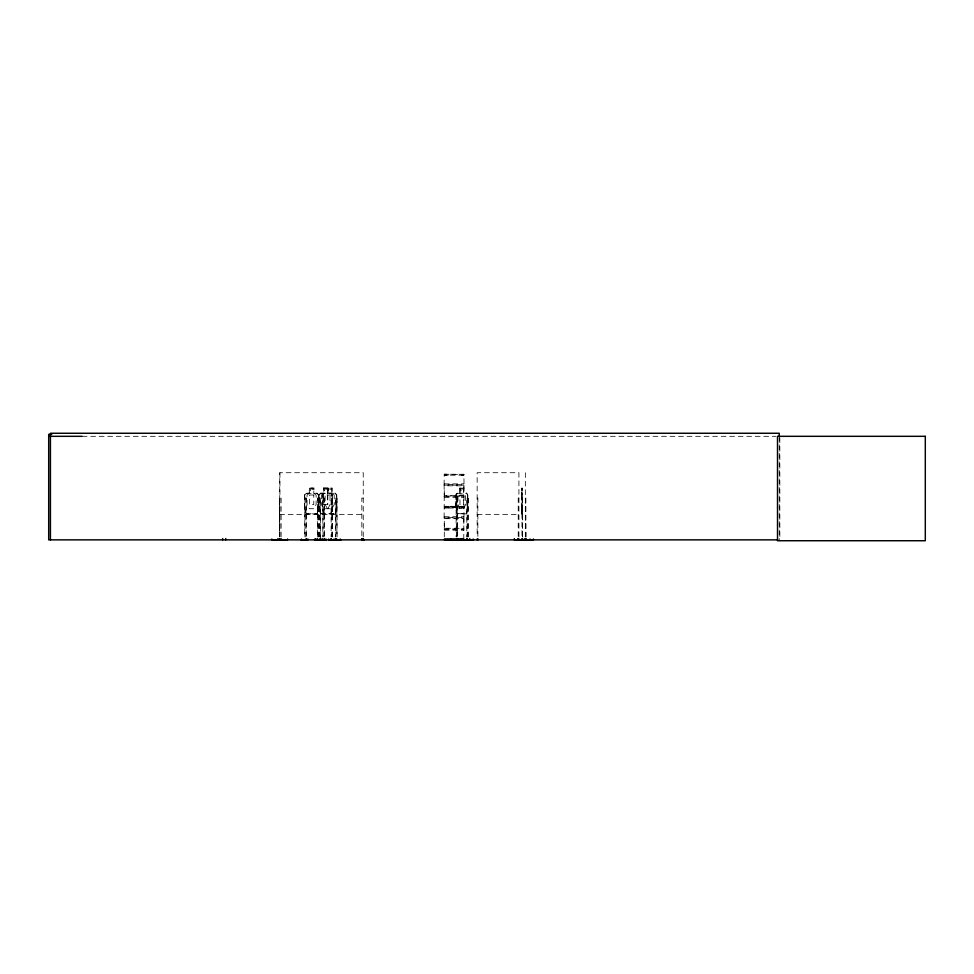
<?xml version="1.0" encoding="UTF-8"?>
<svg xmlns="http://www.w3.org/2000/svg" width="974" height="974" viewBox="0 0 974 974"><rect width="100%" height="100%" fill="white"/><g stroke="black" fill="none" stroke-linecap="round" stroke-linejoin="round"><path stroke-width="0.73" stroke-dasharray="4.87 3.65" d="M444.29 523.464L444.29 539.182M444.29 490.604L444.241 495.803M463.794 523.464L463.989 517.438L444.12 517.389L444.229 496.996M463.794 490.604L464.014 484.942M521.833 492.272L521.76 495.048M521.857 508.732C521.821 492.99 521.967 530.258 521.76 508.732M521.747 494.975L521.906 513.87L522.04 487.998L521.894 495.023L521.772 493.136M521.784 495.023L521.808 493.307M463.941 474.289L444.217 474.204L444.095 484.589L464.026 484.687L463.916 474.606M463.965 517.45L463.989 496.119L444.156 496.022M463.794 539.182L463.819 518.667L444.278 518.667L444.278 528.249L463.794 528.31M466.509 513.87L467.837 508.757L467.837 494.975L466.583 493.136L463.782 493.136M444.083 484.638L444.278 495.401L463.819 495.401L463.819 485.807L444.278 485.807M444.095 496.119L444.205 496.825M444.095 517.438L444.29 518.606M317.061 513.7L318.474 508.732L318.474 495.048L317.061 493.307M317.183 513.87L318.693 508.757L318.632 494.975L317.134 493.136L313.932 493.136M335.166 513.7L336.578 508.732M335.275 513.87L336.797 508.757L336.724 494.975L335.239 493.136L332.024 493.136M330.77 513.7L332.487 508.757L330.88 513.87M461.323 475.202L463.027 475.202M461.323 508.051L463.027 508.051M327.812 508.732L330.028 504.617L330.028 495.023L327.812 493.307L327.812 488.169M445.203 475.202L448.235 475.202M445.203 508.051L448.235 508.051M466.619 513.87L457.232 513.87L455.881 508.757L455.881 494.95L457.269 493.136L459.935 493.136L459.825 487.998L463.892 487.998M456.015 495.023L457.378 493.136M457.439 493.307L456.124 495.023L456.124 536.881M318.997 536.881L319.058 494.975L320.556 493.136L323.587 493.136L323.502 487.998L332.097 487.998L331.939 493.307L334.228 495.023L334.228 504.617L331.878 508.732L323.648 508.732L321.432 504.617L321.432 495.023L323.648 493.307L323.587 487.998M319.204 495.048L320.629 493.307M463.794 474.204L463.77 475.178M444.314 507.077L464.026 506.748L444.314 506.991M463.77 507.077L444.29 506.967M304.692 495.023L306.323 493.307M324.427 493.307L322.796 495.023L322.857 536.881M463.77 475.215L444.314 475.215M444.217 474.204L463.831 474.582M444.217 507.052L463.77 506.991M82.169 436.315L775.998 436.315M444.278 483.883L463.819 483.883M444.132 485.137L463.953 485.137M323.648 488.169L331.939 488.169L331.878 493.307M459.959 488.169L463.758 488.169M327.958 493.136L330.917 493.136L332.487 494.95L332.341 536.881M306.262 493.307L317.134 493.307M320.543 493.307L335.226 493.307M457.33 493.307L466.522 493.307M319.058 494.975L319.058 508.757L320.519 513.87M336.724 494.975L336.882 536.881M455.881 494.95L455.99 508.757L457.342 513.87M444.132 496.667L463.953 496.667M444.29 497.337L463.819 497.337M304.765 498.091L306.274 498.091L306.274 536.881M322.857 498.091L324.379 498.091L324.379 536.881M363.253 498.091L361.829 498.091L361.829 536.857M456.124 498.091L457.561 498.091L457.561 536.881M477.15 498.091L477.857 498.091L477.857 536.857M518.923 498.091L518.217 498.091L518.217 536.857M521.869 498.091L522.514 498.091L522.514 536.881M525.327 498.091L525.887 536.857M463.77 506.358L444.29 506.334L463.794 506.334L463.794 508.051L444.339 508.051M467.837 508.757L466.412 513.7L457.33 513.7M306.262 513.7L317.134 513.7M320.543 513.7L335.226 513.7M317.244 513.87L306.14 513.87L304.533 508.757L304.606 494.95L306.262 493.136L309.306 493.136L309.306 487.998L314.005 487.998L313.847 493.307L316.124 495.023L316.124 504.617L313.774 508.732L309.391 508.732L307.041 504.617L307.041 495.023L309.391 493.307L309.464 488.169L313.847 488.169L313.774 493.307M320.434 513.87L335.348 513.87M279.708 514.479L363.241 514.479M477.15 514.479L518.923 514.479M444.278 516.731L463.819 516.731M444.12 517.949L463.953 517.998M444.132 528.919L463.928 528.87M444.132 529.515L463.953 529.515M444.278 530.185L463.819 530.185M330.831 493.136L332.341 495.023M335.166 493.307L336.639 495.048M466.473 493.136L467.703 495.048M327.483 508.732L325.133 504.617L325.133 495.023L327.483 493.307L327.483 488.169M463.965 496.07L463.794 495.401M322.796 508.732L324.427 513.7M324.318 513.87L322.637 508.757L322.698 494.95L324.366 493.136L327.398 493.136L327.337 487.998M304.692 508.732L306.323 513.7M319.289 508.732L320.629 513.7M521.894 493.136L522.088 495.023M779.833 437.813L779.833 539.864M779.237 436.315L779.237 539.864M525.875 498.091L525.875 536.857M525.339 472.719L525.339 536.857M522.417 498.091L522.417 539.864M521.979 487.998L521.967 536.881M518.923 536.857L518.923 472.719L477.15 472.719L477.15 536.857M468.251 536.881L468.251 498.091L466.814 498.091L466.814 536.881M467.91 498.091L467.91 536.881M467.593 495.048L467.593 508.732M467.167 498.091L467.167 539.864M463.782 487.998L463.648 493.307L465.621 495.023L465.621 504.617L463.648 508.732L459.959 508.732L457.987 504.617L457.987 495.023L459.959 493.307L460.069 488.169M457.208 498.091L457.208 536.881M456.465 498.091L456.465 536.881M363.253 536.857L363.241 472.719L279.708 472.719L279.708 536.857M337.101 536.881L337.101 498.091L335.592 498.091L335.592 536.881M335.811 498.091L335.811 539.864M332.609 536.881L332.609 498.091L331.123 498.091L331.123 536.881M332.256 495.023L332.256 508.732M331.391 498.091L331.391 536.881M327.958 487.998L327.897 493.307M327.812 495.023L327.812 504.617M327.483 495.023L327.483 504.617M324.147 498.091L324.147 536.881M323.076 498.091L323.076 536.881M320.556 539.864L320.556 498.091L317.487 498.091L317.487 536.881M320.288 498.091L320.288 536.881M319.338 498.091L319.338 536.881M318.778 498.091L318.778 536.881M317.707 498.091L317.707 539.864M306.055 498.091L306.055 536.881M304.984 498.091L304.984 536.881M304.765 495.023L304.765 536.881M281.121 536.857L281.121 498.091L279.368 498.091L279.38 536.857M279.928 472.719L279.928 536.857M312.995 489.033L310.17 489.033L310.17 490.738L312.995 490.738L312.995 489.033M327.069 489.033L324.391 489.033L324.391 490.738L327.069 490.738L327.069 489.033M331.087 489.033L328.275 489.033L328.275 490.738L331.087 490.738L331.087 489.033M462.991 489.033L460.617 489.033L460.617 490.738L462.991 490.738L462.991 489.033M313.774 495.023L309.391 495.023L309.391 504.617L313.774 504.617L313.774 495.023M331.878 495.023L323.648 495.023L323.648 504.617L331.878 504.617L331.878 495.023M463.648 495.023L459.959 495.023L459.959 504.617L463.648 504.617L463.648 495.023"/><path stroke-width="1.46" d="M517.766 539.827L517.778 538.999M529.966 539.827L530.075 538.999M314.383 539.864L325.791 539.754M461.019 539.754L461.104 539.072L461.189 539.864M314.955 539.754L315.04 539.072M322.284 539.754L322.211 538.999M322.784 539.754L322.881 539.072L323.015 539.827M300.82 539.754L307.699 539.754M301.343 539.754L301.453 539.072L301.55 539.864M51.744 434.355L48.7 434.355L48.7 539.864L777.715 539.864M48.7 436.315L82.108 436.315M444.29 539.182L463.794 539.182M444.254 539.462L463.831 539.438M341.107 539.827L328.895 539.754M364.313 539.779L363.582 539.754M444.278 539.803L473.827 539.754M363.679 539.754L363.57 539.072M336.724 539.754L336.627 539.072M514.406 539.754L514.406 538.999M779.237 436.315L779.237 433.26L50.417 433.26L50.417 539.864M533.435 538.999L533.448 539.864L514.309 539.827L514.309 538.999M525.887 538.78L525.887 539.864M525.875 538.78L525.875 539.864M525.351 538.78L525.327 539.864M525.047 538.561L525.047 539.864M522.003 538.561L521.954 539.864M518.131 538.78L518.131 539.864M477.942 538.78L477.942 539.864M477.041 538.999L477.09 539.864M473.218 538.999L473.218 539.864M469.797 538.561L469.797 539.864M467.045 538.78L467.045 539.864M466.741 538.561L466.692 539.864M463.186 538.999L463.186 539.864M457.683 538.78L457.683 539.864M457.33 538.78L457.33 539.864M451.157 538.999L451.157 539.864M363.46 538.999L363.46 539.864M362.316 538.561L362.316 539.864M361.671 538.78L361.671 539.864M340.316 538.999L340.316 539.864M336.541 538.999L336.541 539.864M335.665 538.78L335.665 539.864M335.446 538.78L335.446 539.864M333.972 538.999L333.972 539.864M331.245 538.78L331.245 539.864M330.977 538.78L330.977 539.864M328.701 538.999L328.701 539.864M325.998 538.999L325.998 539.864M324.525 538.78L324.525 539.864M324.305 538.78L324.305 539.864M320.702 538.78L320.702 539.864M320.422 538.78L320.422 539.864M319.642 538.999L319.642 539.864M317.561 538.78L317.561 539.864M317.341 538.78L317.341 539.864M315.868 538.999L315.868 539.864M315.138 538.999L315.138 539.864M307.894 538.999L307.894 539.864M306.42 538.78L306.42 539.864M306.201 538.78L306.201 539.864M287.488 538.999L287.476 539.864L271.807 539.827L271.819 538.999M281.291 538.78L281.279 539.864M279.915 538.78L279.928 539.864M279.599 538.999L279.599 539.864L279.368 538.78M277.931 538.561L277.931 539.864M225.725 538.561L225.725 539.864M222.681 538.561L222.681 539.864M925.3 436.315L777.52 436.315L777.52 540.74L925.3 540.74L925.3 436.315M522.502 539.864L522.502 538.78L522.417 539.864M519.032 539.864L519.032 538.999L518.972 539.864"/></g></svg>
